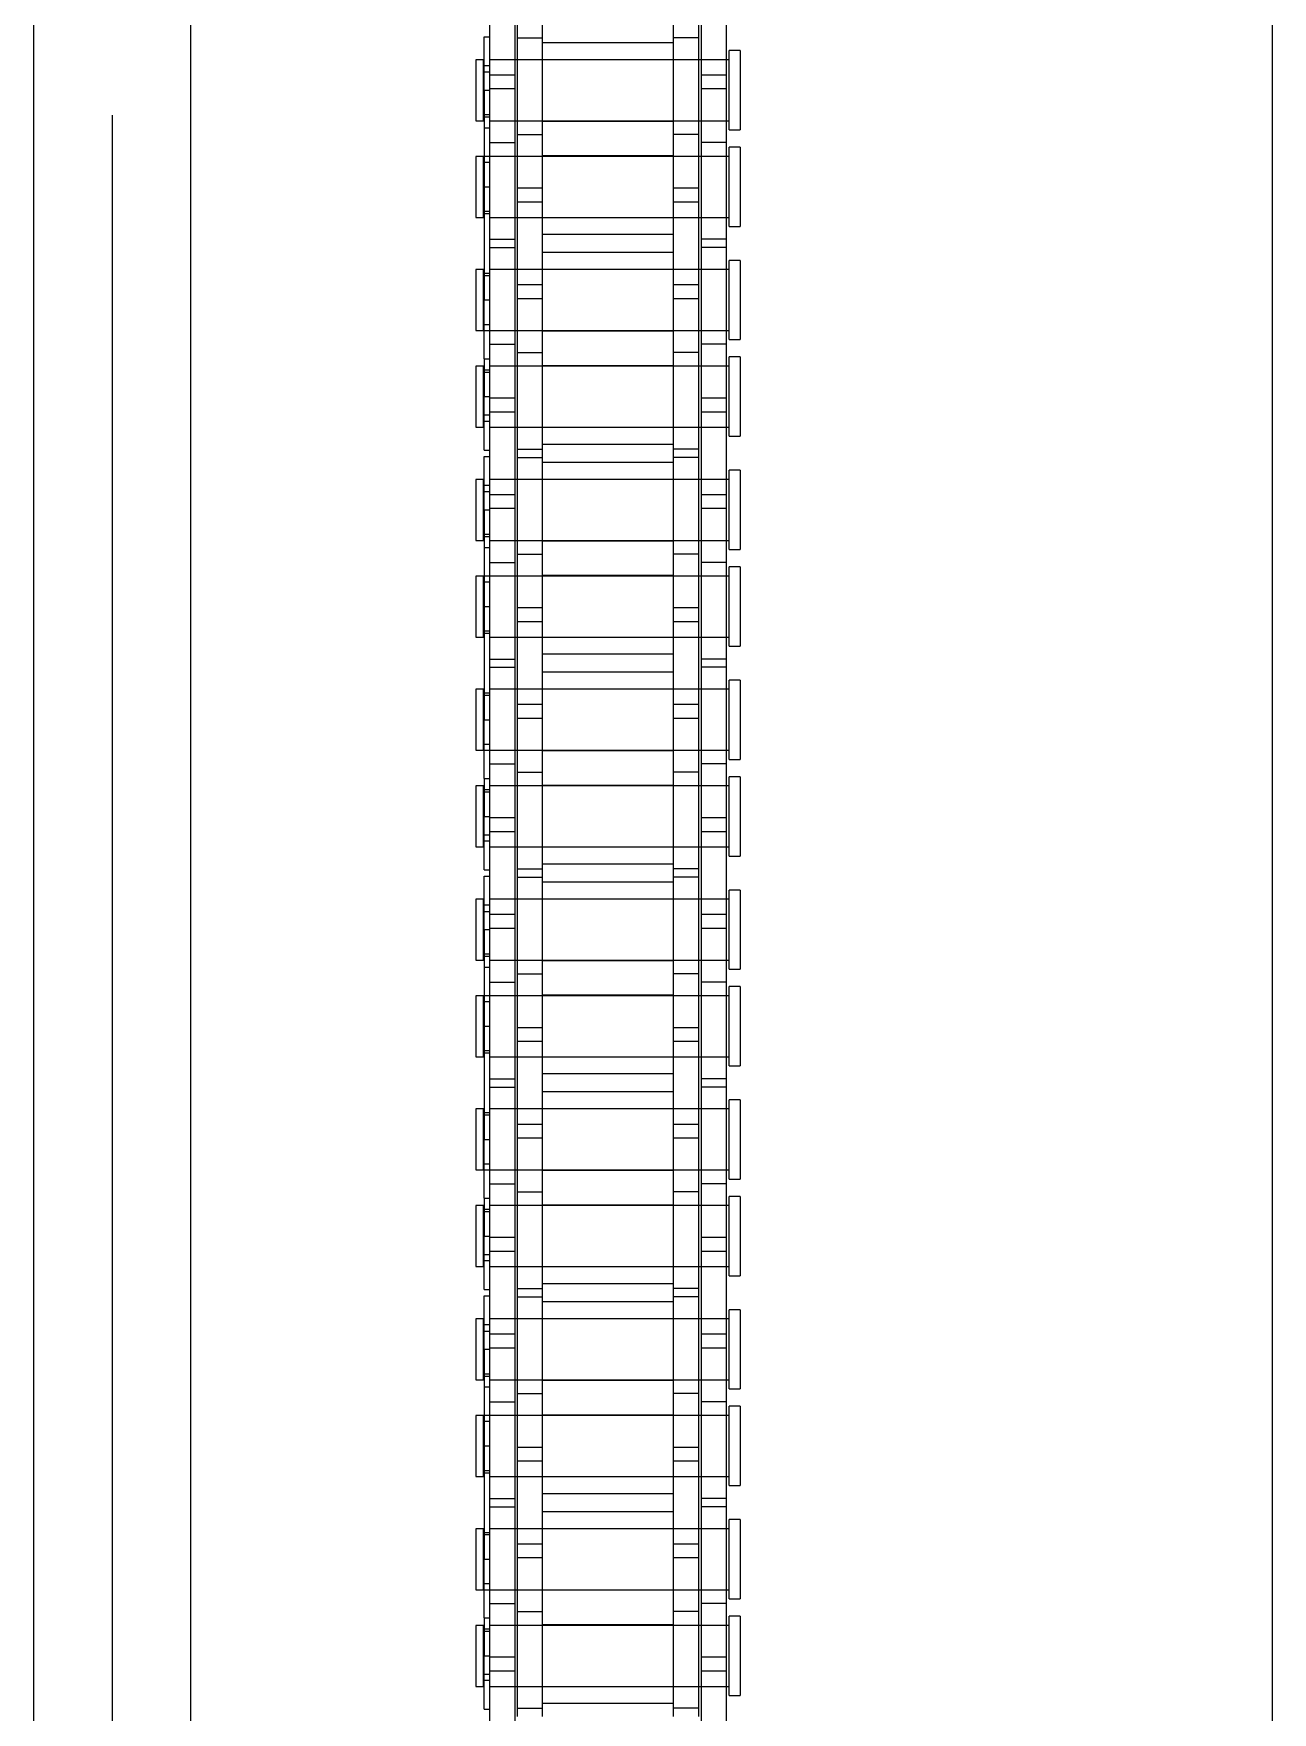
# Model space of a CAD drawing. Header units: metres. Extents: x 0 to 63075, y 0 to 44550.
# Drawn here: x 14315.3 to 14390.3, y 25953.5 to 26055.1 of the extents above; entities that cross this region are included whole.
import ezdxf

# ---------------------------------------------------------------- set-up
doc = ezdxf.new("R2010")
doc.units = ezdxf.units.M
doc.header["$LTSCALE"] = 75
doc.linetypes.add('HIDDEN2', pattern=[4.7625, 3.175, -1.5875])
for name, color, linetype in [('SDM', 7, 'Continuous'), ('SL4', 4, 'Continuous'), ('ST1', 7, 'HIDDEN2')]:
    doc.layers.add(name, color=color, linetype=linetype)

# ---------------------------------------------------------------- blocks, each defined once
blk = doc.blocks.new('A$Ca53c419a')
at = {"layer": 'SL4'}
for p, q in [((2334.74, 495.77), (1009.76, 495.77)), ((1009.76, 486.24), (2334.74, 486.24)), ((1009.76, 420.77), (2334.74, 420.77))]:
    blk.add_line(p, q, dxfattribs=at)
at = {"layer": 'ST1'}
for p, q in [((2334.74, 491), (1009.76, 491)), ((1009.76, 486.24), (2334.74, 486.24)), ((1523.9, 468.49), (1523.9, 468.16)), ((1523.9, 468.49), (1527.13, 468.49)), ((1528.97, 469), (1525.28, 469)), ((1525.28, 469), (1525.28, 468.53)), ((1525.28, 468.53), (1528.97, 468.53)), ((1525.65, 468.53), (1525.65, 468.16)), ((1526.02, 468.49), (1526.02, 468.16)), ((1527.13, 468.49), (1527.13, 468.16)), ((1529.42, 468.49), (1527.13, 468.49)), ((1528.6, 468.16), (1528.6, 468.53)), ((1528.75, 468.49), (1528.75, 468.16)), ((1528.97, 468.53), (1528.97, 469)), ((1529.42, 468.49), (1532.98, 468.49)), ((1529.42, 468.49), (1529.42, 468.16)), ((1534.82, 469), (1531.13, 469)), ((1531.13, 469), (1531.13, 468.53)), ((1531.13, 468.53), (1534.82, 468.53)), ((1531.13, 468.49), (1531.13, 466.64)), ((1531.5, 468.53), (1531.5, 468.16)), ((1532.98, 468.49), (1532.98, 468.16)), ((1545.68, 468.49), (1532.98, 468.49)), ((1534.45, 468.16), (1534.45, 468.53)), ((1534.6, 468.49), (1534.6, 468.16)), ((1534.82, 468.53), (1534.82, 469)), ((1541.67, 469), (1537.98, 469)), ((1537.98, 469), (1537.98, 468.53)), ((1537.98, 468.53), (1541.67, 468.53)), ((1538.21, 468.49), (1538.21, 468.16)), ((1538.35, 468.53), (1538.35, 468.16)), ((1539.83, 468.49), (1539.83, 468.16)), ((1541.3, 468.16), (1541.3, 468.53)), ((1541.67, 468.53), (1541.67, 469)), ((1541.67, 466.64), (1541.67, 468.49)), ((1543.38, 468.16), (1543.38, 468.49)), ((1547.52, 469), (1543.83, 469)), ((1543.83, 469), (1543.83, 468.53)), ((1543.83, 468.53), (1547.52, 468.53)), ((1544.06, 468.49), (1544.06, 468.16)), ((1544.2, 468.53), (1544.2, 468.16)), ((1545.68, 468.49), (1545.68, 468.16)), ((1545.68, 468.49), (1548.91, 468.49)), ((1546.78, 468.49), (1546.78, 468.16)), ((1547.15, 468.16), (1547.15, 468.53)), ((1547.52, 468.53), (1547.52, 469)), ((1548.91, 468.49), (1548.91, 468.16)), ((1549.3, 468.49), (1549.3, 468.16)), ((1549.3, 468.49), (1552.53, 468.49)), ((1554.37, 469), (1550.68, 469)), ((1550.68, 469), (1550.68, 468.53)), ((1550.68, 468.53), (1554.37, 468.53)), ((1551.05, 468.53), (1551.05, 468.16)), ((1551.42, 468.49), (1551.42, 468.16)), ((1552.53, 468.49), (1552.53, 468.16)), ((1554.82, 468.49), (1552.53, 468.49)), ((1554, 468.16), (1554, 468.53)), ((1554.15, 468.49), (1554.15, 468.16)), ((1554.37, 468.53), (1554.37, 469)), ((1554.82, 468.49), (1558.38, 468.49)), ((1554.82, 468.49), (1554.82, 468.16)), ((1560.22, 469), (1556.53, 469)), ((1556.53, 469), (1556.53, 468.53)), ((1556.53, 468.53), (1560.22, 468.53)), ((1556.53, 468.49), (1556.53, 466.64)), ((1556.9, 468.53), (1556.9, 468.16)), ((1558.38, 468.49), (1558.38, 468.16)), ((1571.08, 468.49), (1558.38, 468.49)), ((1559.85, 468.16), (1559.85, 468.53)), ((1560, 468.49), (1560, 468.16)), ((1560.22, 468.53), (1560.22, 469)), ((1567.07, 469), (1563.38, 469)), ((1563.38, 469), (1563.38, 468.53)), ((1563.38, 468.53), (1567.07, 468.53)), ((1563.61, 468.49), (1563.61, 468.16)), ((1563.75, 468.53), (1563.75, 468.16)), ((1565.23, 468.49), (1565.23, 468.16)), ((1566.7, 468.16), (1566.7, 468.53)), ((1567.07, 468.53), (1567.07, 469)), ((1567.07, 466.64), (1567.07, 468.49)), ((1568.78, 468.16), (1568.78, 468.49)), ((1572.92, 469), (1569.23, 469)), ((1569.23, 469), (1569.23, 468.53)), ((1569.23, 468.53), (1572.92, 468.53)), ((1569.46, 468.49), (1569.46, 468.16)), ((1569.6, 468.53), (1569.6, 468.16)), ((1571.08, 468.49), (1571.08, 468.16)), ((1571.08, 468.49), (1574.31, 468.49)), ((1572.18, 468.49), (1572.18, 468.16)), ((1572.55, 468.16), (1572.55, 468.53)), ((1572.92, 468.53), (1572.92, 469)), ((1574.31, 468.49), (1574.31, 468.16)), ((1574.7, 468.49), (1574.7, 468.16)), ((1574.7, 468.49), (1577.93, 468.49)), ((1579.77, 469), (1576.08, 469)), ((1576.08, 469), (1576.08, 468.53)), ((1576.08, 468.53), (1579.77, 468.53)), ((1576.45, 468.53), (1576.45, 468.16)), ((1576.82, 468.49), (1576.82, 468.16)), ((1577.93, 468.49), (1577.93, 468.16)), ((1580.22, 468.49), (1577.93, 468.49)), ((1579.4, 468.16), (1579.4, 468.53)), ((1579.55, 468.49), (1579.55, 468.16)), ((1579.77, 468.53), (1579.77, 469)), ((1580.22, 468.49), (1583.78, 468.49)), ((1580.22, 468.49), (1580.22, 468.16)), ((1585.62, 469), (1581.93, 469)), ((1581.93, 469), (1581.93, 468.53)), ((1581.93, 468.53), (1585.62, 468.53)), ((1581.93, 468.49), (1581.93, 466.64)), ((1582.3, 468.53), (1582.3, 468.16)), ((1583.78, 468.49), (1583.78, 468.16)), ((1596.48, 468.49), (1583.78, 468.49)), ((1585.25, 468.16), (1585.25, 468.53)), ((1585.4, 468.49), (1585.4, 468.16)), ((1585.62, 468.53), (1585.62, 469)), ((1592.47, 469), (1588.78, 469)), ((1588.78, 469), (1588.78, 468.53)), ((1588.78, 468.53), (1592.47, 468.53)), ((1589.01, 468.49), (1589.01, 468.16)), ((1589.15, 468.53), (1589.15, 468.16)), ((1590.63, 468.49), (1590.63, 468.16)), ((1592.1, 468.16), (1592.1, 468.53)), ((1592.47, 468.53), (1592.47, 469)), ((1592.47, 466.64), (1592.47, 468.49)), ((1594.18, 468.16), (1594.18, 468.49)), ((1598.32, 469), (1594.63, 469)), ((1594.63, 469), (1594.63, 468.53)), ((1594.63, 468.53), (1598.32, 468.53)), ((1594.86, 468.49), (1594.86, 468.16)), ((1595, 468.53), (1595, 468.16)), ((1596.48, 468.49), (1596.48, 468.16)), ((1596.48, 468.49), (1599.71, 468.49)), ((1597.58, 468.49), (1597.58, 468.16)), ((1597.95, 468.16), (1597.95, 468.53)), ((1598.32, 468.53), (1598.32, 469)), ((1599.71, 468.49), (1599.71, 468.16)), ((1600.1, 468.49), (1600.1, 468.16)), ((1600.1, 468.49), (1603.33, 468.49)), ((1605.17, 469), (1601.48, 469)), ((1601.48, 469), (1601.48, 468.53)), ((1601.48, 468.53), (1605.17, 468.53)), ((1601.85, 468.53), (1601.85, 468.16)), ((1602.22, 468.49), (1602.22, 468.16)), ((1603.33, 468.49), (1603.33, 468.16)), ((1605.62, 468.49), (1603.33, 468.49)), ((1604.8, 468.16), (1604.8, 468.53)), ((1604.95, 468.49), (1604.95, 468.16)), ((1605.17, 468.53), (1605.17, 469)), ((1605.62, 468.49), (1609.18, 468.49)), ((1605.62, 468.49), (1605.62, 468.16)), ((1611.02, 469), (1607.33, 469)), ((1607.33, 469), (1607.33, 468.53)), ((1607.33, 468.53), (1611.02, 468.53)), ((1607.33, 468.49), (1607.33, 466.64)), ((1607.7, 468.53), (1607.7, 468.16)), ((1609.18, 468.49), (1609.18, 468.16)), ((1621.88, 468.49), (1609.18, 468.49)), ((1610.65, 468.16), (1610.65, 468.53)), ((1610.8, 468.49), (1610.8, 468.16)), ((1611.02, 468.53), (1611.02, 469)), ((1617.87, 469), (1614.18, 469)), ((1614.18, 469), (1614.18, 468.53)), ((1614.18, 468.53), (1617.87, 468.53)), ((1614.41, 468.49), (1614.41, 468.16)), ((1614.55, 468.53), (1614.55, 468.16)), ((1616.03, 468.49), (1616.03, 468.16)), ((1617.5, 468.16), (1617.5, 468.53)), ((1617.87, 468.53), (1617.87, 469)), ((1617.87, 466.64), (1617.87, 468.49)), ((1619.58, 468.16), (1619.58, 468.49)), ((1623.72, 469), (1620.03, 469)), ((1620.03, 469), (1620.03, 468.53)), ((1620.03, 468.53), (1623.72, 468.53)), ((1620.26, 468.49), (1620.26, 468.16)), ((1620.4, 468.53), (1620.4, 468.16)), ((1621.88, 468.49), (1621.88, 468.16)), ((1621.88, 468.49), (1625.11, 468.49)), ((1622.98, 468.49), (1622.98, 468.16)), ((1623.35, 468.16), (1623.35, 468.53)), ((1623.72, 468.53), (1623.72, 469)), ((1625.11, 468.49), (1625.11, 468.16)), ((1526.2, 468.16), (1517.1, 468.16)), ((1525.28, 468.16), (1525.28, 466.64)), ((1525.28, 468.16), (1525.28, 453.66)), ((1527.06, 468.16), (1526.2, 468.16)), ((1526.2, 466.64), (1526.2, 468.16)), ((1536.15, 468.16), (1527.06, 468.16)), ((1527.06, 468.16), (1527.06, 466.64)), ((1528.97, 466.64), (1528.97, 468.16)), ((1528.97, 453.66), (1528.97, 468.16)), ((1530.3, 468.16), (1530.3, 466.64)), ((1531.13, 468.16), (1531.13, 453.66)), ((1534.82, 466.64), (1534.82, 468.16)), ((1534.82, 453.66), (1534.82, 468.16)), ((1536.15, 468.16), (1536.15, 466.64)), ((1542.5, 468.16), (1536.15, 468.16)), ((1536.65, 468.16), (1536.65, 466.64)), ((1537.98, 468.16), (1537.98, 466.64)), ((1537.98, 468.16), (1537.98, 453.66)), ((1541.67, 453.66), (1541.67, 468.16)), ((1542.5, 468.16), (1542.5, 466.64)), ((1551.6, 468.16), (1542.5, 468.16)), ((1543.83, 468.16), (1543.83, 466.64)), ((1543.83, 468.16), (1543.83, 453.66)), ((1545.75, 466.64), (1545.75, 468.16)), ((1546.61, 468.16), (1546.61, 466.64)), ((1547.52, 466.64), (1547.52, 468.16)), ((1547.52, 453.66), (1547.52, 468.16)), ((1550.68, 468.16), (1550.68, 466.64)), ((1550.68, 468.16), (1550.68, 453.66)), ((1552.46, 468.16), (1551.6, 468.16)), ((1551.6, 466.64), (1551.6, 468.16)), ((1561.55, 468.16), (1552.46, 468.16)), ((1552.46, 468.16), (1552.46, 466.64)), ((1554.37, 466.64), (1554.37, 468.16)), ((1554.37, 453.66), (1554.37, 468.16)), ((1555.7, 468.16), (1555.7, 466.64)), ((1556.53, 468.16), (1556.53, 453.66)), ((1560.22, 466.64), (1560.22, 468.16)), ((1560.22, 453.66), (1560.22, 468.16)), ((1561.55, 468.16), (1561.55, 466.64)), ((1567.9, 468.16), (1561.55, 468.16)), ((1562.05, 468.16), (1562.05, 466.64)), ((1563.38, 468.16), (1563.38, 466.64)), ((1563.38, 468.16), (1563.38, 453.66)), ((1567.07, 453.66), (1567.07, 468.16)), ((1567.9, 468.16), (1567.9, 466.64)), ((1577, 468.16), (1567.9, 468.16)), ((1569.23, 468.16), (1569.23, 466.64)), ((1569.23, 468.16), (1569.23, 453.66)), ((1571.15, 466.64), (1571.15, 468.16)), ((1572.01, 468.16), (1572.01, 466.64)), ((1572.92, 466.64), (1572.92, 468.16)), ((1572.92, 453.66), (1572.92, 468.16)), ((1576.08, 468.16), (1576.08, 466.64)), ((1576.08, 468.16), (1576.08, 453.66)), ((1577.86, 468.16), (1577, 468.16)), ((1577, 466.64), (1577, 468.16)), ((1586.95, 468.16), (1577.86, 468.16)), ((1577.86, 468.16), (1577.86, 466.64)), ((1579.77, 466.64), (1579.77, 468.16)), ((1579.77, 453.66), (1579.77, 468.16)), ((1581.1, 468.16), (1581.1, 466.64)), ((1581.93, 468.16), (1581.93, 453.66)), ((1585.62, 466.64), (1585.62, 468.16)), ((1585.62, 453.66), (1585.62, 468.16)), ((1586.95, 468.16), (1586.95, 466.64)), ((1593.3, 468.16), (1586.95, 468.16)), ((1587.45, 468.16), (1587.45, 466.64)), ((1588.78, 468.16), (1588.78, 466.64)), ((1588.78, 468.16), (1588.78, 453.66)), ((1592.47, 453.66), (1592.47, 468.16)), ((1593.3, 468.16), (1593.3, 466.64)), ((1602.4, 468.16), (1593.3, 468.16)), ((1594.63, 468.16), (1594.63, 466.64)), ((1594.63, 468.16), (1594.63, 453.66)), ((1596.55, 466.64), (1596.55, 468.16)), ((1597.41, 468.16), (1597.41, 466.64)), ((1598.32, 466.64), (1598.32, 468.16)), ((1598.32, 453.66), (1598.32, 468.16)), ((1601.48, 468.16), (1601.48, 466.64)), ((1601.48, 468.16), (1601.48, 453.66)), ((1603.26, 468.16), (1602.4, 468.16)), ((1602.4, 466.64), (1602.4, 468.16)), ((1612.35, 468.16), (1603.26, 468.16)), ((1603.26, 468.16), (1603.26, 466.64)), ((1605.17, 466.64), (1605.17, 468.16)), ((1605.17, 453.66), (1605.17, 468.16)), ((1606.5, 468.16), (1606.5, 466.64)), ((1607.33, 468.16), (1607.33, 453.66)), ((1611.02, 466.64), (1611.02, 468.16)), ((1611.02, 453.66), (1611.02, 468.16)), ((1612.35, 468.16), (1612.35, 466.64)), ((1618.7, 468.16), (1612.35, 468.16)), ((1612.85, 468.16), (1612.85, 466.64)), ((1614.18, 468.16), (1614.18, 466.64)), ((1614.18, 468.16), (1614.18, 453.66)), ((1617.87, 453.66), (1617.87, 468.16)), ((1618.7, 468.16), (1618.7, 466.64)), ((1627.8, 468.16), (1618.7, 468.16)), ((1620.03, 468.16), (1620.03, 466.64)), ((1620.03, 468.16), (1620.03, 453.66)), ((1621.95, 466.64), (1621.95, 468.16)), ((1622.81, 468.16), (1622.81, 466.64)), ((1623.72, 466.64), (1623.72, 468.16)), ((1623.72, 453.66), (1623.72, 468.16)), ((1526.2, 466.64), (1517.1, 466.64)), ((1529.8, 466.49), (1523.45, 466.49)), ((1523.95, 466.49), (1523.95, 464.97)), ((1525.28, 466.49), (1525.28, 464.97)), ((1527.06, 466.64), (1526.2, 466.64)), ((1536.15, 466.64), (1527.06, 466.64)), ((1528.97, 464.97), (1528.97, 466.49)), ((1529.8, 466.49), (1529.8, 464.97)), ((1538.9, 466.49), (1529.8, 466.49)), ((1531.13, 466.49), (1531.13, 464.97)), ((1533.05, 464.97), (1533.05, 466.49)), ((1533.91, 466.49), (1533.91, 464.97)), ((1534.82, 464.97), (1534.82, 466.49)), ((1542.5, 466.64), (1536.15, 466.64)), ((1537.98, 466.49), (1537.98, 464.97)), ((1539.76, 466.49), (1538.9, 466.49)), ((1538.9, 464.97), (1538.9, 466.49)), ((1548.85, 466.49), (1539.76, 466.49)), ((1539.76, 466.49), (1539.76, 464.97)), ((1541.67, 464.97), (1541.67, 466.49)), ((1551.6, 466.64), (1542.5, 466.64)), ((1543, 466.49), (1543, 464.97)), ((1543.83, 466.49), (1543.83, 464.97)), ((1547.52, 464.97), (1547.52, 466.49)), ((1548.85, 466.49), (1548.85, 464.97)), ((1555.2, 466.49), (1548.85, 466.49)), ((1549.35, 466.49), (1549.35, 464.97)), ((1550.68, 466.49), (1550.68, 464.97)), ((1552.46, 466.64), (1551.6, 466.64)), ((1561.55, 466.64), (1552.46, 466.64)), ((1554.37, 464.97), (1554.37, 466.49)), ((1555.2, 466.49), (1555.2, 464.97)), ((1564.3, 466.49), (1555.2, 466.49)), ((1556.53, 466.49), (1556.53, 464.97)), ((1558.45, 464.97), (1558.45, 466.49)), ((1559.31, 466.49), (1559.31, 464.97)), ((1560.22, 464.97), (1560.22, 466.49)), ((1567.9, 466.64), (1561.55, 466.64)), ((1563.38, 466.49), (1563.38, 464.97)), ((1565.16, 466.49), (1564.3, 466.49)), ((1564.3, 464.97), (1564.3, 466.49)), ((1574.25, 466.49), (1565.16, 466.49)), ((1565.16, 466.49), (1565.16, 464.97)), ((1567.07, 464.97), (1567.07, 466.49)), ((1577, 466.64), (1567.9, 466.64)), ((1568.4, 466.49), (1568.4, 464.97)), ((1569.23, 466.49), (1569.23, 464.97)), ((1572.92, 464.97), (1572.92, 466.49)), ((1574.25, 466.49), (1574.25, 464.97)), ((1580.6, 466.49), (1574.25, 466.49)), ((1574.75, 466.49), (1574.75, 464.97)), ((1576.08, 466.49), (1576.08, 464.97)), ((1577.86, 466.64), (1577, 466.64)), ((1586.95, 466.64), (1577.86, 466.64)), ((1579.77, 464.97), (1579.77, 466.49)), ((1580.6, 466.49), (1580.6, 464.97)), ((1589.7, 466.49), (1580.6, 466.49)), ((1581.93, 466.49), (1581.93, 464.97)), ((1583.85, 464.97), (1583.85, 466.49)), ((1584.71, 466.49), (1584.71, 464.97)), ((1585.62, 464.97), (1585.62, 466.49)), ((1593.3, 466.64), (1586.95, 466.64)), ((1588.78, 466.49), (1588.78, 464.97)), ((1590.56, 466.49), (1589.7, 466.49)), ((1589.7, 464.97), (1589.7, 466.49)), ((1599.65, 466.49), (1590.56, 466.49)), ((1590.56, 466.49), (1590.56, 464.97)), ((1592.47, 464.97), (1592.47, 466.49)), ((1602.4, 466.64), (1593.3, 466.64)), ((1593.8, 466.49), (1593.8, 464.97)), ((1594.63, 466.49), (1594.63, 464.97)), ((1598.32, 464.97), (1598.32, 466.49)), ((1599.65, 466.49), (1599.65, 464.97)), ((1606, 466.49), (1599.65, 466.49)), ((1600.15, 466.49), (1600.15, 464.97)), ((1601.48, 466.49), (1601.48, 464.97)), ((1603.26, 466.64), (1602.4, 466.64)), ((1612.35, 466.64), (1603.26, 466.64)), ((1605.17, 464.97), (1605.17, 466.49)), ((1606, 466.49), (1606, 464.97)), ((1615.1, 466.49), (1606, 466.49)), ((1607.33, 466.49), (1607.33, 464.97)), ((1609.25, 464.97), (1609.25, 466.49)), ((1610.11, 466.49), (1610.11, 464.97)), ((1611.02, 464.97), (1611.02, 466.49)), ((1618.7, 466.64), (1612.35, 466.64)), ((1614.18, 466.49), (1614.18, 464.97)), ((1615.96, 466.49), (1615.1, 466.49)), ((1615.1, 464.97), (1615.1, 466.49)), ((1625.05, 466.49), (1615.96, 466.49)), ((1615.96, 466.49), (1615.96, 464.97)), ((1617.87, 464.97), (1617.87, 466.49)), ((1627.8, 466.64), (1618.7, 466.64)), ((1619.2, 466.49), (1619.2, 464.97)), ((1620.03, 466.49), (1620.03, 464.97)), ((1623.72, 464.97), (1623.72, 466.49)), ((1625.05, 466.49), (1625.05, 464.97)), ((1631.4, 466.49), (1625.05, 466.49)), ((1529.8, 464.97), (1523.45, 464.97)), ((1524.24, 457.04), (1524.24, 464.97)), ((1525.28, 464.97), (1525.28, 457.04)), ((1528.97, 457.04), (1528.97, 464.97)), ((1529.02, 464.97), (1529.02, 457.04)), ((1538.9, 464.97), (1529.8, 464.97)), ((1531.09, 457.04), (1531.09, 464.97)), ((1531.13, 464.97), (1531.13, 457.04)), ((1534.82, 457.04), (1534.82, 464.97)), ((1535.87, 464.97), (1535.87, 457.04)), ((1536.94, 457.04), (1536.94, 464.97)), ((1537.98, 464.97), (1537.98, 457.04)), ((1539.76, 464.97), (1538.9, 464.97)), ((1548.85, 464.97), (1539.76, 464.97)), ((1541.67, 457.04), (1541.67, 464.97)), ((1541.72, 464.97), (1541.72, 457.04)), ((1543.79, 457.04), (1543.79, 464.97)), ((1543.83, 464.97), (1543.83, 457.04)), ((1547.52, 457.04), (1547.52, 464.97)), ((1548.57, 464.97), (1548.57, 457.04)), ((1555.2, 464.97), (1548.85, 464.97)), ((1549.64, 457.04), (1549.64, 464.97)), ((1550.68, 464.97), (1550.68, 457.04)), ((1554.37, 457.04), (1554.37, 464.97)), ((1554.42, 464.97), (1554.42, 457.04)), ((1564.3, 464.97), (1555.2, 464.97)), ((1556.49, 457.04), (1556.49, 464.97)), ((1556.53, 464.97), (1556.53, 457.04)), ((1560.22, 457.04), (1560.22, 464.97)), ((1561.27, 464.97), (1561.27, 457.04)), ((1562.34, 457.04), (1562.34, 464.97)), ((1563.38, 464.97), (1563.38, 457.04)), ((1565.16, 464.97), (1564.3, 464.97)), ((1574.25, 464.97), (1565.16, 464.97)), ((1567.07, 457.04), (1567.07, 464.97)), ((1567.12, 464.97), (1567.12, 457.04)), ((1569.19, 457.04), (1569.19, 464.97)), ((1569.23, 464.97), (1569.23, 457.04)), ((1572.92, 457.04), (1572.92, 464.97)), ((1573.97, 464.97), (1573.97, 457.04)), ((1580.6, 464.97), (1574.25, 464.97)), ((1575.04, 457.04), (1575.04, 464.97)), ((1576.08, 464.97), (1576.08, 457.04)), ((1579.77, 457.04), (1579.77, 464.97)), ((1579.82, 464.97), (1579.82, 457.04)), ((1589.7, 464.97), (1580.6, 464.97)), ((1581.89, 457.04), (1581.89, 464.97)), ((1581.93, 464.97), (1581.93, 457.04)), ((1585.62, 457.04), (1585.62, 464.97)), ((1586.67, 464.97), (1586.67, 457.04)), ((1587.74, 457.04), (1587.74, 464.97)), ((1588.78, 464.97), (1588.78, 457.04)), ((1590.56, 464.97), (1589.7, 464.97)), ((1599.65, 464.97), (1590.56, 464.97)), ((1592.47, 457.04), (1592.47, 464.97)), ((1592.52, 464.97), (1592.52, 457.04)), ((1594.59, 457.04), (1594.59, 464.97)), ((1594.63, 464.97), (1594.63, 457.04)), ((1598.32, 457.04), (1598.32, 464.97)), ((1599.37, 464.97), (1599.37, 457.04)), ((1606, 464.97), (1599.65, 464.97)), ((1600.44, 457.04), (1600.44, 464.97)), ((1601.48, 464.97), (1601.48, 457.04)), ((1605.17, 457.04), (1605.17, 464.97)), ((1605.22, 464.97), (1605.22, 457.04)), ((1615.1, 464.97), (1606, 464.97)), ((1607.29, 457.04), (1607.29, 464.97)), ((1607.33, 464.97), (1607.33, 457.04)), ((1611.02, 457.04), (1611.02, 464.97)), ((1612.07, 464.97), (1612.07, 457.04)), ((1613.14, 457.04), (1613.14, 464.97)), ((1614.18, 464.97), (1614.18, 457.04)), ((1615.96, 464.97), (1615.1, 464.97)), ((1625.05, 464.97), (1615.96, 464.97)), ((1617.87, 457.04), (1617.87, 464.97)), ((1617.92, 464.97), (1617.92, 457.04)), ((1619.99, 457.04), (1619.99, 464.97)), ((1620.03, 464.97), (1620.03, 457.04)), ((1623.72, 457.04), (1623.72, 464.97)), ((1624.77, 464.97), (1624.77, 457.04)), ((1631.4, 464.97), (1625.05, 464.97)), ((1529.8, 457.04), (1523.45, 457.04)), ((1523.95, 455.52), (1523.95, 457.04)), ((1525.28, 457.04), (1525.28, 455.52)), ((1528.97, 455.52), (1528.97, 457.04)), ((1529.8, 455.52), (1529.8, 457.04)), ((1538.9, 457.04), (1529.8, 457.04)), ((1531.13, 457.04), (1531.13, 455.52)), ((1533.05, 455.52), (1533.05, 457.04)), ((1533.91, 457.04), (1533.91, 455.52)), ((1534.82, 455.52), (1534.82, 457.04)), ((1537.98, 457.04), (1537.98, 455.52)), ((1539.76, 457.04), (1538.9, 457.04)), ((1538.9, 455.52), (1538.9, 457.04)), ((1548.85, 457.04), (1539.76, 457.04)), ((1539.76, 457.04), (1539.76, 455.52)), ((1541.67, 455.52), (1541.67, 457.04)), ((1543, 455.52), (1543, 457.04)), ((1543.83, 457.04), (1543.83, 455.52)), ((1547.52, 455.52), (1547.52, 457.04)), ((1548.85, 455.52), (1548.85, 457.04)), ((1555.2, 457.04), (1548.85, 457.04)), ((1549.35, 455.52), (1549.35, 457.04)), ((1550.68, 457.04), (1550.68, 455.52)), ((1554.37, 455.52), (1554.37, 457.04)), ((1555.2, 455.52), (1555.2, 457.04)), ((1564.3, 457.04), (1555.2, 457.04)), ((1556.53, 457.04), (1556.53, 455.52)), ((1558.45, 455.52), (1558.45, 457.04)), ((1559.31, 457.04), (1559.31, 455.52)), ((1560.22, 455.52), (1560.22, 457.04)), ((1563.38, 457.04), (1563.38, 455.52)), ((1565.16, 457.04), (1564.3, 457.04)), ((1564.3, 455.52), (1564.3, 457.04)), ((1574.25, 457.04), (1565.16, 457.04)), ((1565.16, 457.04), (1565.16, 455.52)), ((1567.07, 455.52), (1567.07, 457.04)), ((1568.4, 455.52), (1568.4, 457.04)), ((1569.23, 457.04), (1569.23, 455.52)), ((1572.92, 455.52), (1572.92, 457.04)), ((1574.25, 455.52), (1574.25, 457.04)), ((1580.6, 457.04), (1574.25, 457.04)), ((1574.75, 455.52), (1574.75, 457.04)), ((1576.08, 457.04), (1576.08, 455.52)), ((1579.77, 455.52), (1579.77, 457.04)), ((1580.6, 455.52), (1580.6, 457.04)), ((1589.7, 457.04), (1580.6, 457.04)), ((1581.93, 457.04), (1581.93, 455.52)), ((1583.85, 455.52), (1583.85, 457.04)), ((1584.71, 457.04), (1584.71, 455.52)), ((1585.62, 455.52), (1585.62, 457.04)), ((1588.78, 457.04), (1588.78, 455.52)), ((1590.56, 457.04), (1589.7, 457.04)), ((1589.7, 455.52), (1589.7, 457.04)), ((1599.65, 457.04), (1590.56, 457.04)), ((1590.56, 457.04), (1590.56, 455.52)), ((1592.47, 455.52), (1592.47, 457.04)), ((1593.8, 455.52), (1593.8, 457.04)), ((1594.63, 457.04), (1594.63, 455.52)), ((1598.32, 455.52), (1598.32, 457.04)), ((1599.65, 455.52), (1599.65, 457.04)), ((1606, 457.04), (1599.65, 457.04)), ((1600.15, 455.52), (1600.15, 457.04)), ((1601.48, 457.04), (1601.48, 455.52)), ((1605.17, 455.52), (1605.17, 457.04)), ((1606, 455.52), (1606, 457.04)), ((1615.1, 457.04), (1606, 457.04)), ((1607.33, 457.04), (1607.33, 455.52)), ((1609.25, 455.52), (1609.25, 457.04)), ((1610.11, 457.04), (1610.11, 455.52)), ((1611.02, 455.52), (1611.02, 457.04)), ((1614.18, 457.04), (1614.18, 455.52)), ((1615.96, 457.04), (1615.1, 457.04)), ((1615.1, 455.52), (1615.1, 457.04)), ((1625.05, 457.04), (1615.96, 457.04)), ((1615.96, 457.04), (1615.96, 455.52)), ((1617.87, 455.52), (1617.87, 457.04)), ((1619.2, 455.52), (1619.2, 457.04)), ((1620.03, 457.04), (1620.03, 455.52)), ((1623.72, 455.52), (1623.72, 457.04)), ((1625.05, 455.52), (1625.05, 457.04)), ((1631.4, 457.04), (1625.05, 457.04)), ((1526.2, 455.36), (1517.1, 455.36)), ((1529.8, 455.52), (1523.45, 455.52)), ((1525.28, 455.36), (1525.28, 453.84)), ((1527.06, 455.36), (1526.2, 455.36)), ((1526.2, 453.84), (1526.2, 455.36)), ((1536.15, 455.36), (1527.06, 455.36)), ((1527.06, 455.36), (1527.06, 453.84)), ((1528.97, 453.84), (1528.97, 455.36)), ((1538.9, 455.52), (1529.8, 455.52)), ((1530.3, 453.84), (1530.3, 455.36)), ((1531.13, 455.36), (1531.13, 453.84)), ((1534.82, 453.84), (1534.82, 455.36)), ((1536.15, 453.84), (1536.15, 455.36)), ((1542.5, 455.36), (1536.15, 455.36)), ((1536.65, 453.84), (1536.65, 455.36)), ((1537.98, 455.36), (1537.98, 453.84)), ((1539.76, 455.52), (1538.9, 455.52)), ((1548.85, 455.52), (1539.76, 455.52)), ((1541.67, 453.84), (1541.67, 455.36)), ((1542.5, 453.84), (1542.5, 455.36)), ((1551.6, 455.36), (1542.5, 455.36)), ((1543.83, 455.36), (1543.83, 453.84)), ((1545.75, 453.84), (1545.75, 455.36)), ((1546.61, 455.36), (1546.61, 453.84)), ((1547.52, 453.84), (1547.52, 455.36)), ((1555.2, 455.52), (1548.85, 455.52)), ((1550.68, 455.36), (1550.68, 453.84)), ((1552.46, 455.36), (1551.6, 455.36)), ((1551.6, 453.84), (1551.6, 455.36)), ((1561.55, 455.36), (1552.46, 455.36)), ((1552.46, 455.36), (1552.46, 453.84)), ((1554.37, 453.84), (1554.37, 455.36)), ((1564.3, 455.52), (1555.2, 455.52)), ((1555.7, 453.84), (1555.7, 455.36)), ((1556.53, 455.36), (1556.53, 453.84)), ((1560.22, 453.84), (1560.22, 455.36)), ((1561.55, 453.84), (1561.55, 455.36)), ((1567.9, 455.36), (1561.55, 455.36)), ((1562.05, 453.84), (1562.05, 455.36)), ((1563.38, 455.36), (1563.38, 453.84)), ((1565.16, 455.52), (1564.3, 455.52)), ((1574.25, 455.52), (1565.16, 455.52)), ((1567.07, 453.84), (1567.07, 455.36)), ((1567.9, 453.84), (1567.9, 455.36)), ((1577, 455.36), (1567.9, 455.36)), ((1569.23, 455.36), (1569.23, 453.84)), ((1571.15, 453.84), (1571.15, 455.36)), ((1572.01, 455.36), (1572.01, 453.84)), ((1572.92, 453.84), (1572.92, 455.36)), ((1580.6, 455.52), (1574.25, 455.52)), ((1576.08, 455.36), (1576.08, 453.84)), ((1577.86, 455.36), (1577, 455.36)), ((1577, 453.84), (1577, 455.36)), ((1586.95, 455.36), (1577.86, 455.36)), ((1577.86, 455.36), (1577.86, 453.84)), ((1579.77, 453.84), (1579.77, 455.36)), ((1589.7, 455.52), (1580.6, 455.52)), ((1581.1, 453.84), (1581.1, 455.36)), ((1581.93, 455.36), (1581.93, 453.84)), ((1585.62, 453.84), (1585.62, 455.36)), ((1586.95, 453.84), (1586.95, 455.36)), ((1593.3, 455.36), (1586.95, 455.36)), ((1587.45, 453.84), (1587.45, 455.36)), ((1588.78, 455.36), (1588.78, 453.84)), ((1590.56, 455.52), (1589.7, 455.52)), ((1599.65, 455.52), (1590.56, 455.52)), ((1592.47, 453.84), (1592.47, 455.36)), ((1593.3, 453.84), (1593.3, 455.36)), ((1602.4, 455.36), (1593.3, 455.36)), ((1594.63, 455.36), (1594.63, 453.84)), ((1596.55, 453.84), (1596.55, 455.36)), ((1597.41, 455.36), (1597.41, 453.84)), ((1598.32, 453.84), (1598.32, 455.36)), ((1606, 455.52), (1599.65, 455.52)), ((1601.48, 455.36), (1601.48, 453.84)), ((1603.26, 455.36), (1602.4, 455.36)), ((1602.4, 453.84), (1602.4, 455.36)), ((1612.35, 455.36), (1603.26, 455.36)), ((1603.26, 455.36), (1603.26, 453.84)), ((1605.17, 453.84), (1605.17, 455.36)), ((1615.1, 455.52), (1606, 455.52)), ((1606.5, 453.84), (1606.5, 455.36)), ((1607.33, 455.36), (1607.33, 453.84)), ((1611.02, 453.84), (1611.02, 455.36)), ((1612.35, 453.84), (1612.35, 455.36)), ((1618.7, 455.36), (1612.35, 455.36)), ((1612.85, 453.84), (1612.85, 455.36)), ((1614.18, 455.36), (1614.18, 453.84)), ((1615.96, 455.52), (1615.1, 455.52)), ((1625.05, 455.52), (1615.96, 455.52)), ((1617.87, 453.84), (1617.87, 455.36)), ((1618.7, 453.84), (1618.7, 455.36)), ((1627.8, 455.36), (1618.7, 455.36)), ((1620.03, 455.36), (1620.03, 453.84)), ((1621.95, 453.84), (1621.95, 455.36)), ((1622.81, 455.36), (1622.81, 453.84)), ((1623.72, 453.84), (1623.72, 455.36)), ((1631.4, 455.52), (1625.05, 455.52)), ((1526.2, 453.84), (1517.1, 453.84)), ((1524.73, 453.66), (1529.53, 453.66)), ((1524.73, 453.66), (1524.73, 453)), ((1527.06, 453.84), (1526.2, 453.84)), ((1536.15, 453.84), (1527.06, 453.84)), ((1529.53, 453), (1529.53, 453.66)), ((1530.58, 453.66), (1535.37, 453.66)), ((1530.58, 453.66), (1530.58, 453)), ((1535.37, 453), (1535.37, 453.66)), ((1542.5, 453.84), (1536.15, 453.84)), ((1537.43, 453.66), (1542.23, 453.66)), ((1537.43, 453.66), (1537.43, 453)), ((1542.23, 453), (1542.23, 453.66)), ((1551.6, 453.84), (1542.5, 453.84)), ((1543.28, 453.66), (1548.07, 453.66)), ((1543.28, 453.66), (1543.28, 453)), ((1548.07, 453), (1548.07, 453.66)), ((1550.13, 453.66), (1554.93, 453.66)), ((1550.13, 453.66), (1550.13, 453)), ((1552.46, 453.84), (1551.6, 453.84)), ((1561.55, 453.84), (1552.46, 453.84)), ((1554.93, 453), (1554.93, 453.66)), ((1555.98, 453.66), (1560.77, 453.66)), ((1555.98, 453.66), (1555.98, 453)), ((1560.77, 453), (1560.77, 453.66)), ((1567.9, 453.84), (1561.55, 453.84)), ((1562.83, 453.66), (1567.63, 453.66)), ((1562.83, 453.66), (1562.83, 453)), ((1567.63, 453), (1567.63, 453.66)), ((1577, 453.84), (1567.9, 453.84)), ((1568.68, 453.66), (1573.47, 453.66)), ((1568.68, 453.66), (1568.68, 453)), ((1573.47, 453), (1573.47, 453.66)), ((1575.53, 453.66), (1580.33, 453.66)), ((1575.53, 453.66), (1575.53, 453)), ((1577.86, 453.84), (1577, 453.84)), ((1586.95, 453.84), (1577.86, 453.84)), ((1580.33, 453), (1580.33, 453.66)), ((1581.38, 453.66), (1586.17, 453.66)), ((1581.38, 453.66), (1581.38, 453)), ((1586.17, 453), (1586.17, 453.66)), ((1593.3, 453.84), (1586.95, 453.84)), ((1588.23, 453.66), (1593.03, 453.66)), ((1588.23, 453.66), (1588.23, 453)), ((1593.03, 453), (1593.03, 453.66)), ((1602.4, 453.84), (1593.3, 453.84)), ((1594.08, 453.66), (1598.87, 453.66)), ((1594.08, 453.66), (1594.08, 453)), ((1598.87, 453), (1598.87, 453.66)), ((1600.93, 453.66), (1605.73, 453.66)), ((1600.93, 453.66), (1600.93, 453)), ((1603.26, 453.84), (1602.4, 453.84)), ((1612.35, 453.84), (1603.26, 453.84)), ((1605.73, 453), (1605.73, 453.66)), ((1606.78, 453.66), (1611.57, 453.66)), ((1606.78, 453.66), (1606.78, 453)), ((1611.57, 453), (1611.57, 453.66)), ((1618.7, 453.84), (1612.35, 453.84)), ((1613.63, 453.66), (1618.43, 453.66)), ((1613.63, 453.66), (1613.63, 453)), ((1618.43, 453), (1618.43, 453.66)), ((1627.8, 453.84), (1618.7, 453.84)), ((1619.48, 453.66), (1624.27, 453.66)), ((1619.48, 453.66), (1619.48, 453)), ((1624.27, 453), (1624.27, 453.66)), ((1529.53, 453), (1524.73, 453)), ((1535.37, 453), (1530.58, 453)), ((1542.23, 453), (1537.43, 453)), ((1548.07, 453), (1543.28, 453)), ((1554.93, 453), (1550.13, 453)), ((1560.77, 453), (1555.98, 453)), ((1567.63, 453), (1562.83, 453)), ((1573.47, 453), (1568.68, 453)), ((1580.33, 453), (1575.53, 453)), ((1586.17, 453), (1581.38, 453)), ((1593.03, 453), (1588.23, 453)), ((1598.87, 453), (1594.08, 453)), ((1605.73, 453), (1600.93, 453)), ((1611.57, 453), (1606.78, 453)), ((1618.43, 453), (1613.63, 453)), ((1624.27, 453), (1619.48, 453))]:
    blk.add_line(p, q, dxfattribs=at)

msp = doc.modelspace()

# ---------------------------------------------------------------- block references
at = {"layer": 'SDM', "rotation": 90}
msp.add_blockref('A$Ca53c419a', (14811.03, 24429.77), dxfattribs=at)

doc.saveas('drawing.dxf')
